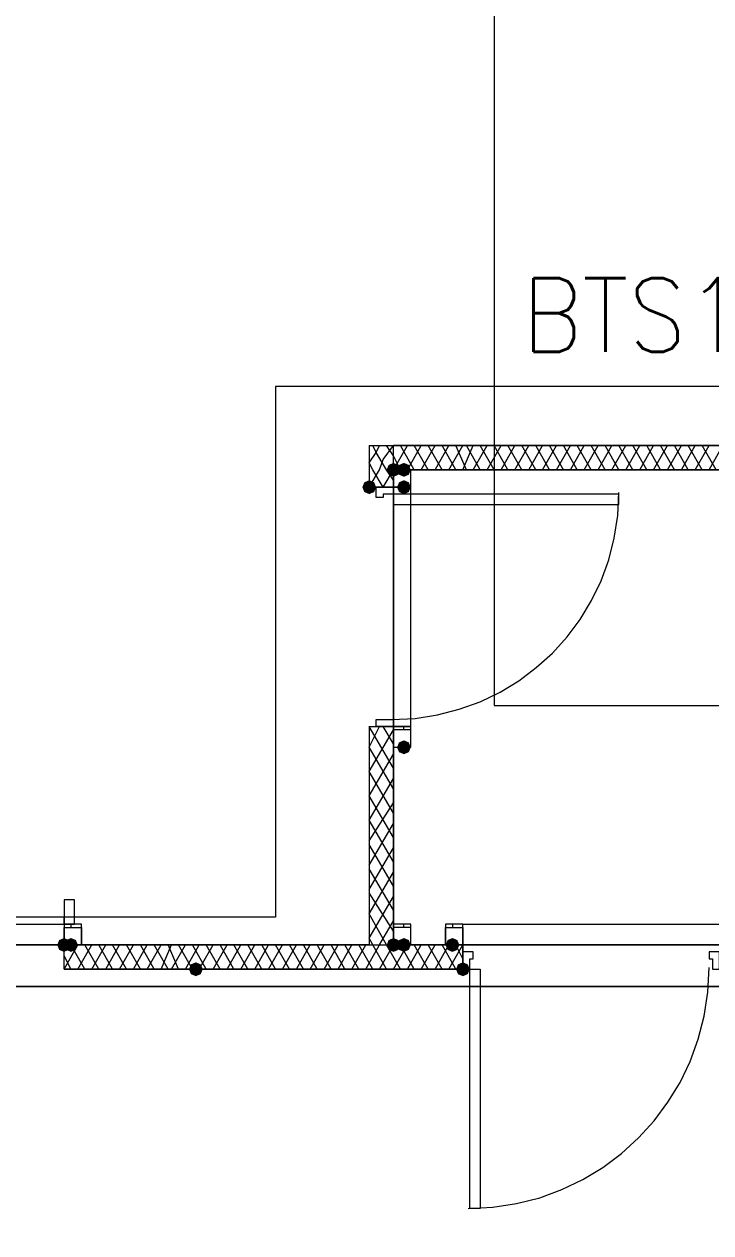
# Model space of a CAD drawing. Header units: millimetres. Extents: x 0 to 420, y 0 to 297.
# Drawn here: x 365.19 to 373.57, y 102.02 to 116.78 of the extents above; entities that cross this region are included whole.
import ezdxf

# ---------------------------------------------------------------- set-up
doc = ezdxf.new("R2010")
doc.units = ezdxf.units.MM
doc.styles.get("Standard").update_dxf_attribs({"font": 'STANDARD'})

msp = doc.modelspace()

# ---------------------------------------------------------------- hatches: boundary and pattern name
for color, points in [(7, [(369.781667, 111.336667), (369.756796, 111.276871), (369.697, 111.252), (369.637204, 111.276871), (369.612333, 111.336667), (369.637204, 111.396462), (369.697, 111.421333), (369.756796, 111.396463)]), (7, [(369.781667, 111.336667), (369.756796, 111.276871), (369.697, 111.252), (369.637204, 111.276871), (369.612333, 111.336667), (369.637204, 111.396462), (369.697, 111.421333), (369.756796, 111.396463)]), (7, [(369.908667, 111.336667), (369.883796, 111.276871), (369.824, 111.252), (369.764204, 111.276871), (369.739333, 111.336667), (369.764204, 111.396462), (369.824, 111.421333), (369.883796, 111.396463)]), (7, [(369.485333, 111.125), (369.460462, 111.065204), (369.400667, 111.040333), (369.340871, 111.065204), (369.316, 111.125), (369.340871, 111.184796), (369.400667, 111.209667), (369.460462, 111.184796)]), (7, [(369.908667, 111.125), (369.883796, 111.065204), (369.824, 111.040333), (369.764204, 111.065204), (369.739333, 111.125), (369.764204, 111.184796), (369.824, 111.209667), (369.883796, 111.184796)]), (7, [(369.908667, 107.95), (369.883796, 107.890204), (369.824, 107.865333), (369.764204, 107.890204), (369.739333, 107.95), (369.764204, 108.009796), (369.824, 108.034667), (369.883796, 108.009796)]), (7, [(365.76, 105.537), (365.735129, 105.477204), (365.675333, 105.452333), (365.615537, 105.477204), (365.590667, 105.537), (365.615537, 105.596796), (365.675333, 105.621667), (365.735129, 105.596796)]), (7, [(365.844667, 105.537), (365.819796, 105.477204), (365.76, 105.452333), (365.700204, 105.477204), (365.675333, 105.537), (365.700204, 105.596796), (365.76, 105.621667), (365.819796, 105.596796)]), (7, [(369.781667, 105.537), (369.756796, 105.477204), (369.697, 105.452333), (369.637204, 105.477204), (369.612333, 105.537), (369.637204, 105.596796), (369.697, 105.621667), (369.756796, 105.596796)]), (7, [(369.908667, 105.537), (369.883796, 105.477204), (369.824, 105.452333), (369.764204, 105.477204), (369.739333, 105.537), (369.764204, 105.596796), (369.824, 105.621667), (369.883796, 105.596796)]), (7, [(370.501333, 105.537), (370.476462, 105.477204), (370.416667, 105.452333), (370.356871, 105.477204), (370.332, 105.537), (370.356871, 105.596796), (370.416667, 105.621667), (370.476462, 105.596796)]), (254, [(367.368667, 105.240667), (367.343796, 105.180871), (367.284, 105.156), (367.224204, 105.180871), (367.199333, 105.240667), (367.224204, 105.300462), (367.284, 105.325333), (367.343796, 105.300463)]), (254, [(370.628333, 105.240667), (370.603462, 105.180871), (370.543667, 105.156), (370.483871, 105.180871), (370.459, 105.240667), (370.483871, 105.300462), (370.543667, 105.325333), (370.603462, 105.300463)])]:
    msp.add_hatch(color=color).paths.add_polyline_path(points, flags=0)
h = msp.add_hatch(color=7)
h.paths.add_polyline_path([(365.675333, 105.240667), (370.543667, 105.240667)], flags=0)
h.paths.add_polyline_path([(370.543667, 105.240667), (365.675333, 105.240667)], flags=0)

# ---------------------------------------------------------------- linework, layer by layer
at = {"color": 7, "lineweight": 0}
for points in [[(100.922667, 105.029), (386.715, 105.029), (386.715, 222.715667), (100.922667, 222.715667)], [(364.49, 140.038667), (357.039333, 140.038667), (357.039333, 105.537), (369.697, 105.537), (369.697, 111.633), (386.207, 111.633), (386.207, 122.936), (386.207, 140.038667)], [(369.697, 111.125), (369.908667, 111.125), (369.908667, 111.336667), (369.697, 111.336667), (369.697, 111.125), (369.908667, 111.125), (369.908667, 111.336667), (369.697, 111.336667)], [(369.485333, 111.125), (369.697, 111.125), (369.697, 111.040333), (369.57, 111.040333), (369.57, 110.998), (369.485333, 110.998)], [(369.697, 111.125), (369.485333, 111.125)], [(372.448667, 111.040333), (369.697, 111.040333), (369.697, 110.913333), (372.448667, 110.913333)], [(369.485333, 108.288667), (369.57, 108.288667), (369.697, 108.288667), (369.697, 108.204), (369.485333, 108.204)], [(369.697, 108.204), (369.485333, 108.204)], [(369.697, 107.95), (369.908667, 107.95), (369.908667, 108.161667), (369.697, 108.161667), (369.697, 107.95), (369.908667, 107.95), (369.908667, 108.204), (369.697, 108.204)], [(365.675333, 106.087333), (365.675333, 105.791), (365.802333, 105.791), (365.802333, 106.087333)], [(358.394, 105.791), (365.675333, 105.791), (365.675333, 105.875667), (358.394, 105.875667)], [(365.887, 105.791), (365.675333, 105.791), (365.675333, 105.537), (365.887, 105.537)], [(369.697, 105.537), (369.908667, 105.537), (369.908667, 105.748667), (369.697, 105.748667), (369.697, 105.537), (369.908667, 105.537), (369.908667, 105.791), (369.697, 105.791)], [(370.543667, 105.791), (370.332, 105.791), (370.332, 105.537), (370.543667, 105.537)], [(365.887, 105.748667), (365.887, 105.537), (365.675333, 105.537), (365.675333, 105.748667)], [(370.543667, 105.748667), (370.543667, 105.537), (370.332, 105.537), (370.332, 105.748667)], [(370.543667, 105.452333), (370.543667, 105.240667), (370.628333, 105.240667), (370.628333, 105.367667), (370.670667, 105.367667), (370.670667, 105.452333)], [(373.549333, 105.452333), (373.549333, 105.367667), (373.591667, 105.367667), (373.591667, 105.240667), (373.676333, 105.240667), (373.676333, 105.452333)], [(365.675333, 105.240667), (370.543667, 105.240667)], [(370.543667, 105.240667), (365.675333, 105.240667)], [(365.675333, 105.240667), (370.543667, 105.240667), (365.675333, 105.240667), (370.543667, 105.240667)], [(370.628333, 102.319667), (370.628333, 105.240667), (370.755333, 105.240667), (370.755333, 102.319667)], [(113.03, 96.435333), (374.65, 96.435333), (374.65, 105.029), (113.03, 105.029)]]:
    msp.add_lwpolyline(points, close=True, dxfattribs=at)
at = {"color": 6, "lineweight": 0}
msp.add_lwpolyline([(134.704667, 221.869), (354.795667, 221.869), (367.411, 221.869), (367.411, 215.392), (376.851333, 215.392), (379.645333, 215.392), (379.645333, 191.135), (373.168333, 191.135), (373.168333, 163.872333), (372.999, 163.872333), (373.168333, 163.872333), (373.168333, 127.973667), (379.941667, 127.973667), (379.941667, 112.352667), (375.369667, 112.352667), (368.257667, 112.352667), (368.257667, 105.875667), (266.530667, 105.875667), (120.734667, 105.875667)], dxfattribs=at)
at = {"color": 1, "lineweight": 0}
msp.add_lwpolyline([(278.595667, 123.232333), (368.596334, 123.232333), (368.596334, 124.375333), (370.205, 124.375333), (370.924667, 124.375333), (370.924667, 108.458), (377.952, 108.458), (377.952, 160.739666), (380.195667, 160.739666), (380.195667, 163.872333), (365.294334, 163.872333), (365.294334, 145.668999), (361.992334, 145.668999), (361.992334, 149.351999), (361.992334, 150.071666), (361.272667, 150.071666), (348.191667, 150.071666), (348.191667, 146.430999), (348.191667, 145.668999), (344.381667, 145.668999), (344.381667, 149.351999), (344.381667, 150.071666), (330.792667, 150.071666)], dxfattribs=at)
at = {"color": 7, "lineweight": 0}
for points in [[(369.400667, 111.633), (369.697, 111.633)], [(369.400667, 111.633), (369.400667, 111.125)], [(369.400667, 111.421333), (369.485333, 111.548333)], [(369.485333, 111.548333), (369.443, 111.633)], [(369.485333, 111.548333), (369.527667, 111.633)], [(369.612333, 111.336667), (369.485333, 111.548333)], [(369.57, 111.463667), (369.697, 111.633)], [(369.697, 111.506), (369.612333, 111.633)], [(369.697, 111.336667), (369.866333, 111.633)], [(386.207, 111.633), (369.697, 111.633)], [(369.951, 111.336667), (369.781667, 111.633)], [(369.866333, 111.336667), (370.035667, 111.633)], [(370.120333, 111.336667), (369.951, 111.633)], [(370.035667, 111.336667), (370.205, 111.633)], [(370.289667, 111.336667), (370.120333, 111.633)], [(370.205, 111.336667), (370.374333, 111.633)], [(370.459, 111.336667), (370.289667, 111.633)], [(370.374333, 111.336667), (370.543667, 111.633)], [(370.586, 111.336667), (370.459, 111.633)], [(370.543667, 111.336667), (370.670667, 111.633)], [(370.755333, 111.336667), (370.586, 111.633)], [(370.670667, 111.336667), (370.84, 111.633)], [(370.924667, 111.336667), (370.755333, 111.633)], [(370.84, 111.336667), (371.009333, 111.633)], [(371.094, 111.336667), (370.924667, 111.633)], [(371.009333, 111.336667), (371.178667, 111.633)], [(371.263333, 111.336667), (371.094, 111.633)], [(371.178667, 111.336667), (371.348, 111.633)], [(371.432667, 111.336667), (371.263333, 111.633)], [(371.348, 111.336667), (371.517333, 111.633)], [(371.602, 111.336667), (371.432667, 111.633)], [(371.517333, 111.336667), (371.686667, 111.633)], [(371.771333, 111.336667), (371.602, 111.633)], [(371.686667, 111.336667), (371.856, 111.633)], [(371.940667, 111.336667), (371.771333, 111.633)], [(371.856, 111.336667), (372.025333, 111.633)], [(372.11, 111.336667), (371.940667, 111.633)], [(372.025333, 111.336667), (372.194667, 111.633)], [(372.279333, 111.336667), (372.11, 111.633)], [(372.194667, 111.336667), (372.364, 111.633)], [(372.448667, 111.336667), (372.279333, 111.633)], [(372.364, 111.336667), (372.533333, 111.633)], [(372.618, 111.336667), (372.448667, 111.633)], [(372.533333, 111.336667), (372.702667, 111.633)], [(372.787333, 111.336667), (372.618, 111.633)], [(372.702667, 111.336667), (372.872, 111.633)], [(372.956667, 111.336667), (372.787333, 111.633)], [(372.872, 111.336667), (373.041333, 111.633)], [(373.126, 111.336667), (372.956667, 111.633)], [(373.041333, 111.336667), (373.210667, 111.633)], [(373.295333, 111.336667), (373.126, 111.633)], [(373.210667, 111.336667), (373.38, 111.633)], [(373.464667, 111.336667), (373.295333, 111.633)], [(373.38, 111.336667), (373.549333, 111.633)], [(373.634, 111.336667), (373.464667, 111.633)], [(373.549333, 111.336667), (373.718667, 111.633)], [(369.443, 111.336667), (369.400667, 111.421333)], [(369.527667, 111.336667), (369.57, 111.463667)], [(369.781667, 111.336667), (369.697, 111.506)], [(369.400667, 111.125), (369.527667, 111.336667)], [(369.57, 111.125), (369.443, 111.336667)], [(369.57, 111.125), (369.697, 111.336667)], [(369.697, 111.209667), (369.612333, 111.336667)], [(369.697, 111.125), (369.697, 111.336667)], [(369.697, 111.336667), (386.207, 111.336667)], [(369.400667, 111.125), (369.485333, 111.125), (369.697, 111.125)], [(369.400667, 111.125), (369.485333, 111.125)], [(369.824, 111.125), (369.697, 111.125), (369.697, 109.643333)], [(369.908667, 109.643333), (369.908667, 111.125), (369.824, 111.125)], [(369.675833, 108.288667), (369.959342, 108.302982), (370.23466, 108.345), (370.500395, 108.413326), (370.755151, 108.506568), (370.997537, 108.62333), (371.226157, 108.762219), (371.439619, 108.921842), (371.636528, 109.100805), (371.815491, 109.297714), (371.975114, 109.511176), (372.114004, 109.739796), (372.230766, 109.982182), (372.324007, 110.236939), (372.392333, 110.502673), (372.434351, 110.777991), (372.448667, 111.0615)], [(369.697, 109.643333), (369.697, 108.204), (369.824, 108.204)], [(369.824, 108.204), (369.908667, 108.204), (369.908667, 109.643333)], [(369.400667, 107.95), (369.527667, 108.204)], [(369.697, 107.696), (369.400667, 108.204)], [(369.400667, 108.204), (369.485333, 108.204), (369.697, 108.204)], [(369.400667, 108.204), (369.485333, 108.204)], [(369.400667, 108.204), (369.400667, 105.537)], [(369.400667, 107.653667), (369.697, 108.161667)], [(369.697, 107.992333), (369.57, 108.204)], [(369.697, 105.537), (369.697, 108.204)], [(369.824, 108.161667), (369.824, 108.204)], [(369.697, 107.442), (369.400667, 107.95)], [(369.400667, 107.357333), (369.697, 107.865333)], [(369.697, 107.145667), (369.400667, 107.653667)], [(369.400667, 107.061), (369.697, 107.569)], [(369.697, 106.849333), (369.400667, 107.357333)], [(369.400667, 106.807), (369.697, 107.272667)], [(369.697, 106.553), (369.400667, 107.061)], [(369.400667, 106.510667), (369.697, 107.018667)], [(369.697, 106.256667), (369.400667, 106.764667)], [(369.400667, 106.214333), (369.697, 106.722333)], [(369.697, 105.960333), (369.400667, 106.468333)], [(369.400667, 105.918), (369.697, 106.426)], [(369.697, 105.706333), (369.400667, 106.172)], [(369.400667, 105.621667), (369.697, 106.129667)], [(362.034667, 105.791), (365.675333, 105.791), (365.675333, 105.664)], [(365.76, 105.791), (365.76, 105.748667)], [(369.612333, 105.537), (369.400667, 105.918)], [(369.527667, 105.537), (369.697, 105.833333)], [(369.824, 105.748667), (369.824, 105.791)], [(370.416667, 105.791), (370.416667, 105.748667)], [(370.543667, 105.664), (370.543667, 105.791), (372.11, 105.791)], [(372.11, 105.791), (373.676333, 105.791), (373.676333, 105.664)], [(365.675333, 105.664), (365.675333, 105.537), (362.034667, 105.537)], [(372.11, 105.537), (370.543667, 105.537), (370.543667, 105.664)], [(373.676333, 105.664), (373.676333, 105.537), (372.11, 105.537)], [(365.675333, 105.240667), (365.844667, 105.537)], [(365.675333, 105.240667), (365.675333, 105.537)], [(365.675333, 105.240667), (365.675333, 105.537)], [(365.929333, 105.240667), (365.76, 105.537)], [(369.400667, 105.537), (365.802333, 105.537)], [(365.844667, 105.240667), (366.014, 105.537)], [(366.098667, 105.240667), (365.929333, 105.537)], [(366.014, 105.240667), (366.183333, 105.537)], [(366.268, 105.240667), (366.098667, 105.537)], [(366.183333, 105.240667), (366.352667, 105.537)], [(366.437333, 105.240667), (366.268, 105.537)], [(366.352667, 105.240667), (366.522, 105.537)], [(366.606667, 105.240667), (366.437333, 105.537)], [(366.522, 105.240667), (366.691333, 105.537)], [(366.776, 105.240667), (366.606667, 105.537)], [(366.691333, 105.240667), (366.860667, 105.537)], [(366.945333, 105.240667), (366.776, 105.537)], [(366.860667, 105.240667), (366.987667, 105.537)], [(367.072333, 105.240667), (366.945333, 105.537)], [(366.987667, 105.240667), (367.157, 105.537)], [(367.241667, 105.240667), (367.072333, 105.537)], [(367.157, 105.240667), (367.326333, 105.537)], [(367.411, 105.240667), (367.241667, 105.537)], [(367.326333, 105.240667), (367.495667, 105.537)], [(367.580333, 105.240667), (367.411, 105.537)], [(367.495667, 105.240667), (367.665, 105.537)], [(367.749667, 105.240667), (367.580333, 105.537)], [(367.665, 105.240667), (367.834333, 105.537)], [(367.919, 105.240667), (367.749667, 105.537)], [(367.834333, 105.240667), (368.003667, 105.537)], [(368.088333, 105.240667), (367.919, 105.537)], [(368.003667, 105.240667), (368.173, 105.537)], [(368.257667, 105.240667), (368.088333, 105.537)], [(368.173, 105.240667), (368.342333, 105.537)], [(368.427, 105.240667), (368.257667, 105.537)], [(368.342333, 105.240667), (368.511667, 105.537)], [(368.596333, 105.240667), (368.427, 105.537)], [(368.511667, 105.240667), (368.681, 105.537)], [(368.765667, 105.240667), (368.596333, 105.537)], [(368.681, 105.240667), (368.850333, 105.537)], [(368.935, 105.240667), (368.765667, 105.537)], [(368.850333, 105.240667), (369.019667, 105.537)], [(369.104333, 105.240667), (368.935, 105.537)], [(369.019667, 105.240667), (369.189, 105.537)], [(369.273667, 105.240667), (369.104333, 105.537)], [(369.189, 105.240667), (369.358333, 105.537)], [(369.443, 105.240667), (369.273667, 105.537)], [(369.358333, 105.240667), (369.527667, 105.537)], [(369.443, 105.537), (369.400667, 105.621667)], [(369.612333, 105.240667), (369.443, 105.537)], [(369.527667, 105.240667), (369.697, 105.537)], [(369.781667, 105.240667), (369.612333, 105.537)], [(369.697, 105.240667), (369.866333, 105.537)], [(370.543667, 105.537), (369.697, 105.537)], [(369.951, 105.240667), (369.781667, 105.537)], [(369.866333, 105.240667), (370.035667, 105.537)], [(370.120333, 105.240667), (369.951, 105.537)], [(370.035667, 105.240667), (370.205, 105.537)], [(370.289667, 105.240667), (370.120333, 105.537)], [(370.205, 105.240667), (370.374333, 105.537)], [(370.459, 105.240667), (370.289667, 105.537)], [(370.374333, 105.240667), (370.543667, 105.537)], [(370.543667, 105.367667), (370.459, 105.537)], [(370.543667, 105.240667), (370.543667, 105.452333), (370.543667, 105.537)], [(370.543667, 105.537), (370.543667, 105.452333), (370.543667, 105.240667), (370.543667, 105.452333)], [(365.76, 105.240667), (365.675333, 105.41)], [(365.675333, 105.240667), (370.543667, 105.240667), (365.675333, 105.240667), (370.543667, 105.240667)], [(365.675333, 105.240667), (370.543667, 105.240667)], [(370.543667, 105.240667), (370.543667, 105.283)], [(370.607167, 102.319667), (370.907988, 102.334857), (371.200118, 102.379441), (371.48208, 102.45194), (371.752394, 102.550875), (372.009582, 102.674769), (372.252164, 102.82214), (372.478662, 102.991512), (372.687596, 103.181404), (372.877488, 103.390338), (373.04686, 103.616836), (373.194231, 103.859418), (373.318125, 104.116606), (373.41706, 104.38692), (373.489559, 104.668882), (373.534143, 104.961012), (373.549333, 105.261833)]]:
    msp.add_lwpolyline(points, dxfattribs=at)
at = {"color": 8, "lineweight": 0}
msp.add_lwpolyline([(369.697, 111.336667), (369.697, 105.537), (386.207, 105.537), (386.207, 111.336667)], close=True, dxfattribs=at)

# ---------------------------------------------------------------- texts
at = {"color": 7, "insert": (371.263333, 113.677563), "char_height": 0.90157, "width": 4.90854759, "attachment_point": 1}
msp.add_mtext('BTS1.1.17', dxfattribs=at)

doc.saveas('drawing.dxf')
